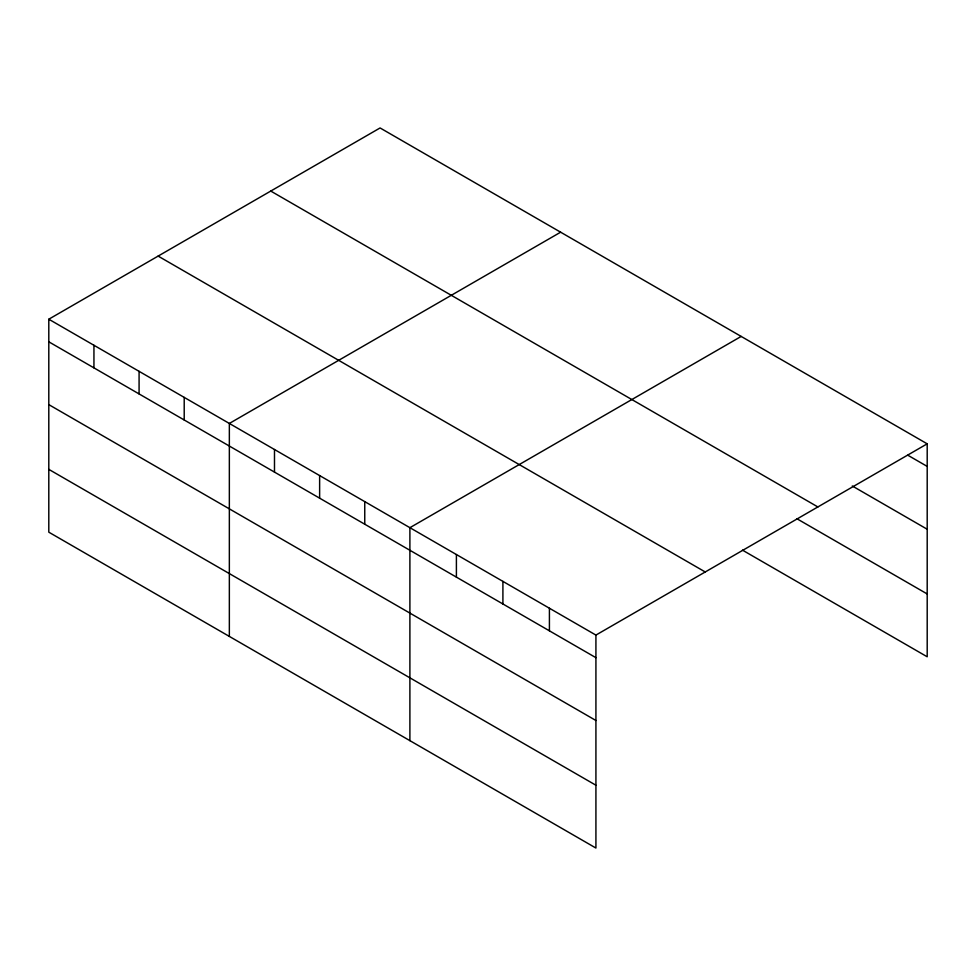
<?xml version="1.0" encoding="UTF-8"?>
<svg xmlns="http://www.w3.org/2000/svg" width="976" height="976" viewBox="0 0 976 976"><rect width="100%" height="100%" fill="white"/><g stroke="black" fill="none" stroke-linecap="round" stroke-linejoin="round"><path stroke-width="1.46" d="M48.8 319.213L595.921 635.083L595.921 848.046L48.8 532.176L48.8 319.213L380.079 127.954L927.2 443.824L927.2 656.787L742.468 550.135M560.627 232.19L229.348 423.45L229.348 636.413M741.174 336.427L409.896 527.687L409.896 740.65M595.921 635.083L927.2 443.824M907.826 455.219L927.2 466.406M852.28 485.975L927.2 529.236M270.755 191.064L817.876 506.947M796.733 518.634L927.2 593.957M158.124 256.09L705.245 571.973M48.8 341.807L595.921 657.678M48.8 404.625L595.921 720.495M48.8 469.358L595.921 785.229M549.415 608.243L549.415 630.825M502.908 581.391L502.908 603.973M456.402 554.539L456.402 577.133M364.756 501.627L364.756 524.222M319.628 475.568L319.628 498.163M274.488 449.509L274.488 472.103M184.208 397.391L184.208 419.985M139.08 371.331L139.08 393.926M93.94 345.272L93.94 367.867"/></g></svg>
